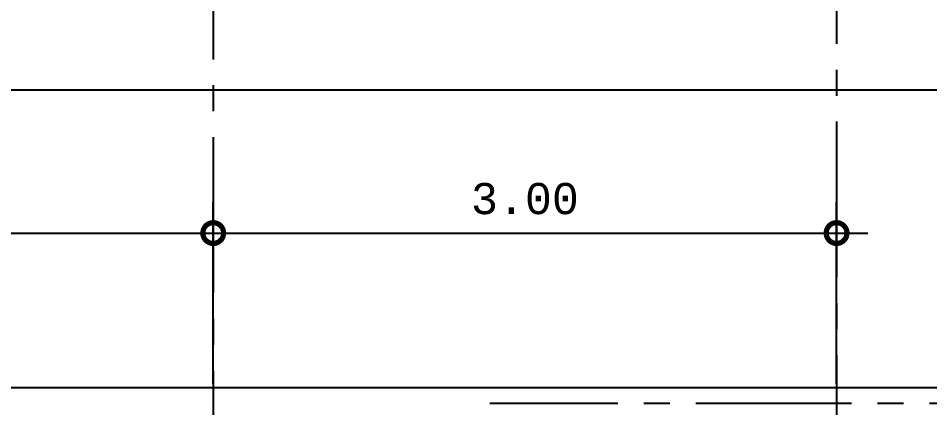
# Model space of a CAD drawing. Header units: inches. Extents: x -9 to 337, y -247 to 209.
# Drawn here: x 324.863 to 329.25, y 128.543 to 130.42 of the extents above; entities that cross this region are included whole.
import ezdxf
from ezdxf.enums import TextEntityAlignment as Align

# ---------------------------------------------------------------- set-up
doc = ezdxf.new("R2010")
doc.units = ezdxf.units.IN
doc.header["$MEASUREMENT"] = 0
doc.header["$PDMODE"] = 34
doc.linetypes.add('CENTER2', pattern=[1.125, 0.75, -0.125, 0.125, -0.125])
doc.styles.add('MONOTXT4', font='monotxt4.shx')
doc.styles.get("Standard").update_dxf_attribs({"font": 'arial.ttf'})
doc.dimstyles.new('E100', dxfattribs={"dimtxt": 0.15, "dimasz": 0.2, "dimexe": 0.15, "dimexo": 0.02, "dimgap": 0.09, "dimtad": 1, "dimzin": 0, "dimdsep": 46, "dimtxsty": 'MONOTXT4', "dimblk": 'DOTSMALL', "dimcen": 0.01, "dimdle": 0.15, "dimclrd": 1, "dimclre": 1, "dimclrt": 2, "dimadec": 0, "dimazin": 0, "dimtfac": 1, "dimtofl": 0, "dimtmove": 1, "dimatfit": 1, "dimldrblk": 'OPEN90', "dimfxl": 1, "dimtolj": 1, "dimtzin": 0, "dimarcsym": 0})

# ---------------------------------------------------------------- blocks, each defined once
blk = doc.blocks.new('EJE NORTE NUEVO')
at = {"color": 2, "linetype": 'CENTER2'}
blk.add_line((0, 2.5579), (0, -2.5579), dxfattribs=at)
at = {"color": 4}
blk.add_attdef('A', text='', height=0.3581, dxfattribs=at).set_placement((0, 2.9051), align=Align.MIDDLE_CENTER)
blk = doc.blocks.new('_DotSmall')
at = {"color": 0, "linetype": 'ByBlock', "const_width": 0.5}
blk.add_lwpolyline([(-0.0625, 0, 1), (0.0625, 0, 1)], format="xyb", close=True, dxfattribs=at)
blk = doc.blocks.new('*D542')
at = {"color": 1, "lineweight": -2, "transparency": 16777216}
for p, q in [((322.1562, 128.6589), (322.1562, 129.5351)), ((325.8018, 128.6589), (325.8018, 129.5351)), ((322.0062, 129.3851), (325.9518, 129.3851))]:
    blk.add_line(p, q, dxfattribs=at)
at = {"layer": 'DEFPOINTS', "color": 0, "transparency": 16777216}
for p in [(325.8018, 129.3851), (322.1562, 128.6389), (325.8018, 128.6389)]:
    blk.add_point(p, dxfattribs=at)
at = {"color": 1, "lineweight": -2, "transparency": 16777216, "xscale": 0.2, "yscale": 0.2, "zscale": 0.2, "rotation": 180}
blk.add_blockref('_DotSmall', (322.1562, 129.3851), dxfattribs=at)
at = {"color": 1, "lineweight": -2, "transparency": 16777216, "xscale": 0.2, "yscale": 0.2, "zscale": 0.2}
blk.add_blockref('_DotSmall', (325.8018, 129.3851), dxfattribs=at)
at = {"color": 2, "transparency": 16777216, "insert": (323.979, 129.5501), "char_height": 0.15, "attachment_point": 5, "style": 'MONOTXT4'}
blk.add_mtext('\\A1;3.65', dxfattribs=at)
blk = doc.blocks.new('_Open90')
at = {"color": 0, "linetype": 'ByBlock', "lineweight": -2}
for p, q in [((-0.5, 0.5), (0, 0)), ((0, 0), (-1, 0)), ((0, 0), (-0.5, -0.5))]:
    blk.add_line(p, q, dxfattribs=at)
blk = doc.blocks.new('*D543')
at = {"color": 1, "lineweight": -2, "transparency": 16777216}
for p, q in [((325.8018, 128.6589), (325.8018, 129.5351)), ((328.8018, 128.6589), (328.8018, 129.5351)), ((325.6518, 129.3851), (328.9518, 129.3851))]:
    blk.add_line(p, q, dxfattribs=at)
at = {"layer": 'DEFPOINTS', "color": 0, "transparency": 16777216}
for p in [(328.8018, 129.3851), (325.8018, 128.6389), (328.8018, 128.6389)]:
    blk.add_point(p, dxfattribs=at)
at = {"color": 1, "lineweight": -2, "transparency": 16777216, "xscale": 0.2, "yscale": 0.2, "zscale": 0.2, "rotation": 180}
blk.add_blockref('_DotSmall', (325.8018, 129.3851), dxfattribs=at)
at = {"color": 1, "lineweight": -2, "transparency": 16777216, "xscale": 0.2, "yscale": 0.2, "zscale": 0.2}
blk.add_blockref('_DotSmall', (328.8018, 129.3851), dxfattribs=at)
at = {"color": 2, "transparency": 16777216, "insert": (327.3018, 129.5501), "char_height": 0.15, "attachment_point": 5, "style": 'MONOTXT4'}
blk.add_mtext('\\A1;3.00', dxfattribs=at)
blk = doc.blocks.new('*D544')
at = {"color": 1, "lineweight": -2, "transparency": 16777216}
for p, q in [((317.5823, 128.6589), (317.5823, 130.2246)), ((329.8768, 128.6589), (329.8768, 130.2246)), ((317.4323, 130.0746), (330.0268, 130.0746))]:
    blk.add_line(p, q, dxfattribs=at)
at = {"layer": 'DEFPOINTS', "color": 0, "transparency": 16777216}
for p in [(329.8768, 130.0746), (317.5823, 128.6389), (329.8768, 128.6389)]:
    blk.add_point(p, dxfattribs=at)
at = {"color": 1, "lineweight": -2, "transparency": 16777216, "xscale": 0.2, "yscale": 0.2, "zscale": 0.2, "rotation": 180}
blk.add_blockref('_DotSmall', (317.5823, 130.0746), dxfattribs=at)
at = {"color": 1, "lineweight": -2, "transparency": 16777216, "xscale": 0.2, "yscale": 0.2, "zscale": 0.2}
blk.add_blockref('_DotSmall', (329.8768, 130.0746), dxfattribs=at)
at = {"color": 2, "transparency": 16777216, "insert": (323.7295, 130.2396), "char_height": 0.15, "attachment_point": 5, "style": 'MONOTXT4'}
blk.add_mtext('\\A1;12.29', dxfattribs=at)

msp = doc.modelspace()

# ---------------------------------------------------------------- linework, layer by layer
at = {"color": 4}
msp.add_line((329.8768, 128.6389), (317.5823, 128.6389), dxfattribs=at)

# ---------------------------------------------------------------- block references
for p in [(328.8018, 128.4889), (325.8018, 128.4139)]:
    msp.add_blockref('EJE NORTE NUEVO', p, dxfattribs=at)
at = {"color": 4, "xscale": -1, "rotation": 270}
msp.add_blockref('EJE NORTE NUEVO', (329.6909, 128.5639), dxfattribs=at)

# ---------------------------------------------------------------- dimensions: what is measured, and where the dimension line sits
for base, p1, p2, picture, middle in [((329.8768, 130.0746), (317.5823, 128.6389), (329.8768, 128.6389), '*D544', (323.7295, 130.2396)), ((325.8018, 129.3851), (322.1562, 128.6389), (325.8018, 128.6389), '*D542', (323.979, 129.5501)), ((328.8018, 129.3851), (325.8018, 128.6389), (328.8018, 128.6389), '*D543', (327.3018, 129.5501))]:
    dim = msp.add_linear_dim(base=base, p1=p1, p2=p2, angle=180, dimstyle='E100')
    dim.commit()
    dim.dimension.update_dxf_attribs({"geometry": picture, "text_midpoint": middle})

doc.saveas('drawing.dxf')
